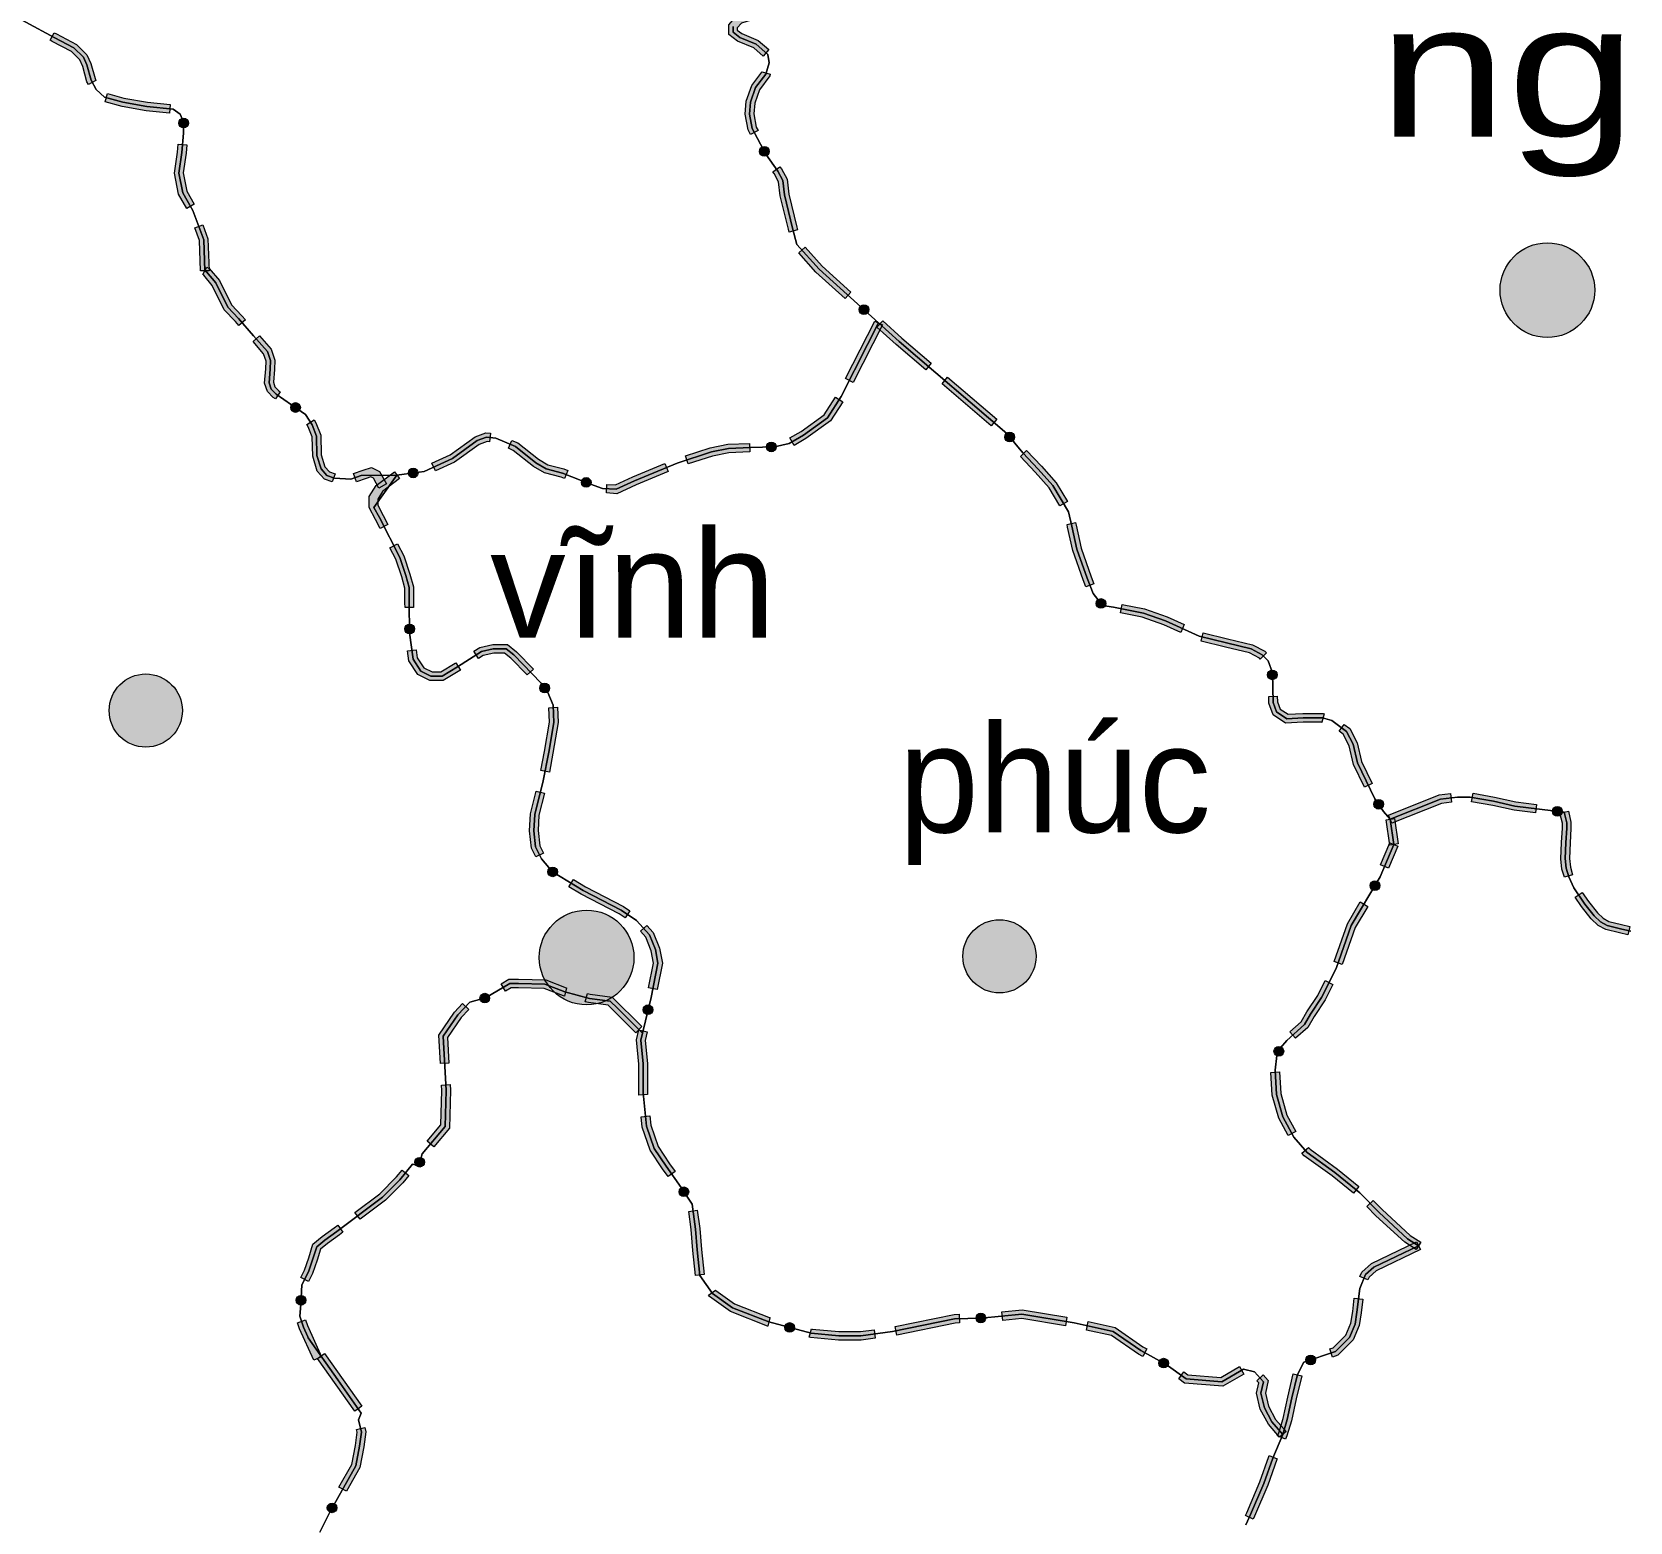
# Model space of a CAD drawing. Header units: metres. Extents: x -835890 to 1024355, y 79891 to 2211954.
# Drawn here: x -294160 to -219920, y 1893612 to 1962861 of the extents above; entities that cross this region are included whole.
import ezdxf
from ezdxf.enums import TextEntityAlignment as Align

# ---------------------------------------------------------------- set-up
doc = ezdxf.new("R2010")
doc.units = ezdxf.units.M
doc.header["$LTSCALE"] = 2200
for name, color, linetype, lineweight in [('10', 7, 'Continuous', 13), ('11', 7, 'Continuous', 13), ('12', 7, 'Continuous', 13), ('13', 7, 'Continuous', 13), ('14', 7, 'Continuous', 13), ('16', 7, 'Continuous', 13), ('37', 7, 'Continuous', 13), ('8', 7, 'Continuous', 13)]:
    doc.layers.add(name, color=color, linetype=linetype, lineweight=lineweight)
doc.layers.add('3', color=7, linetype='Continuous')

msp = doc.modelspace()

# ---------------------------------------------------------------- hatches: boundary and pattern name
at = {"layer": '37'}
for points in [[(-260802, 1963390), (-261201, 1963265), (-261392, 1963047), (-261392, 1962945), (-261175, 1962782), (-260417, 1962463), (-259926, 1962042), (-260186, 1961738), (-260630, 1962119), (-261376, 1962433), (-261792, 1962745), (-261792, 1963197), (-261428, 1963613), (-260921, 1963771)], [(-293123, 1962825), (-293027, 1962774), (-292090, 1962285), (-291606, 1961801), (-291426, 1961397), (-291230, 1960691), (-291186, 1960611), (-291537, 1960419), (-291603, 1960540), (-291804, 1961261), (-291941, 1961571), (-292329, 1961958), (-293214, 1962420), (-293312, 1962473)], [(-259863, 1960896), (-259888, 1960814), (-260365, 1960177), (-260583, 1959559), (-260619, 1959056), (-260510, 1958439), (-260429, 1958286), (-260782, 1958098), (-260893, 1958307), (-261022, 1959035), (-260979, 1959641), (-260722, 1960368), (-260250, 1960998), (-260245, 1961014)], [(-290648, 1959994), (-289887, 1959787), (-288794, 1959592), (-287732, 1959489), (-287770, 1959091), (-288848, 1959195), (-289975, 1959397), (-290753, 1959608)], [(-287117, 1958401, 1), (-287117, 1958851, 1)], [(-286964, 1957611), (-286998, 1957229), (-287138, 1956307), (-286967, 1955460), (-286621, 1954854), (-286969, 1954656), (-287346, 1955317), (-287544, 1956297), (-287395, 1957276), (-287363, 1957645)], [(-260029, 1957111, 1), (-260241, 1957508, 1)], [(-259412, 1956596), (-259345, 1956500), (-259084, 1956021), (-259002, 1955321), (-258629, 1953792), (-258596, 1953666), (-258983, 1953564), (-259017, 1953693), (-259396, 1955251), (-259472, 1955897), (-259686, 1956289), (-259740, 1956367)], [(-286226, 1953903), (-285983, 1953246), (-285928, 1951767), (-286328, 1951752), (-286380, 1953167), (-286601, 1953764)], [(-258240, 1952860), (-257455, 1951984), (-256118, 1950774), (-256387, 1950478), (-257739, 1951702), (-258538, 1952593)], [(-286030, 1951934), (-285922, 1951873), (-285445, 1951305), (-284897, 1950183), (-284414, 1949676), (-284247, 1949485), (-284548, 1949221), (-284710, 1949406), (-285229, 1949952), (-285782, 1951085), (-286181, 1951560), (-286226, 1951585)], [(-255344, 1949804, 1), (-255678, 1950106, 1)], [(-254649, 1949245), (-256015, 1946574), (-256371, 1946756), (-255005, 1949427)], [(-254635, 1949433), (-253747, 1948629), (-252381, 1947462), (-252641, 1947158), (-254012, 1948329), (-254904, 1949136)], [(-283589, 1948733), (-283047, 1948116), (-282870, 1947615), (-282898, 1947172), (-282945, 1946585), (-282872, 1946367), (-282693, 1946188), (-282625, 1946141), (-282853, 1945812), (-282951, 1945880), (-283222, 1946151), (-283350, 1946535), (-283297, 1947201), (-283274, 1947559), (-283398, 1947910), (-283889, 1948469)], [(-251621, 1946812), (-249340, 1944864), (-249600, 1944560), (-251881, 1946508)], [(-256493, 1945675), (-257059, 1944790), (-258214, 1943962), (-258754, 1943648), (-258955, 1943993), (-258431, 1944298), (-257355, 1945070), (-256830, 1945890)], [(-281731, 1945280, 1), (-282101, 1945537, 1)], [(-281048, 1944828), (-280965, 1944696), (-280745, 1944119), (-280720, 1943210), (-280553, 1942653), (-280342, 1942423), (-280071, 1942326), (-280206, 1941949), (-280570, 1942079), (-280910, 1942450), (-281118, 1943146), (-281143, 1944040), (-281324, 1944516), (-281386, 1944614)], [(-272900, 1943813), (-273019, 1943823), (-273387, 1943690), (-274530, 1942861), (-275415, 1942459), (-275581, 1942823), (-274733, 1943208), (-273576, 1944046), (-273072, 1944230), (-272864, 1944211)], [(-269416, 1942105), (-269579, 1942170), (-270348, 1942372), (-270859, 1942671), (-271801, 1943417), (-272024, 1943514), (-271864, 1943881), (-271594, 1943763), (-270633, 1943002), (-270193, 1942745), (-269455, 1942551), (-269269, 1942477)], [(-260806, 1943341), (-261782, 1943304), (-262548, 1943151), (-263677, 1942784), (-263800, 1943164), (-262650, 1943538), (-261830, 1943702), (-260821, 1943741)], [(-260039, 1943569, 1), (-259589, 1943585, 1)], [(-248594, 1943862, 1), (-248880, 1944209, 1)], [(-247953, 1943403), (-247266, 1942678), (-246579, 1941909), (-246059, 1941038), (-246403, 1940833), (-246903, 1941672), (-247560, 1942407), (-248243, 1943128)], [(-279219, 1942334), (-278768, 1942491), (-278388, 1942617), (-278008, 1942427), (-277693, 1941860), (-278042, 1941665), (-278298, 1942125), (-278418, 1942185), (-278639, 1942112), (-279089, 1941956)], [(-277084, 1942105), (-277872, 1941508), (-278099, 1941152), (-278099, 1940863), (-277844, 1940390), (-277627, 1939964), (-277983, 1939782), (-278198, 1940204), (-278499, 1940763), (-278499, 1941268), (-278171, 1941784), (-277325, 1942424)], [(-276673, 1942338, 1), (-276227, 1942400, 1)], [(-268621, 1942007, 1), (-268203, 1941842, 1)], [(-264597, 1942439), (-266087, 1941813), (-266982, 1941404), (-267474, 1941435), (-267449, 1941834), (-267057, 1941809), (-266247, 1942180), (-264752, 1942808)], [(-245685, 1940058), (-245656, 1939935), (-245421, 1938877), (-244952, 1937546), (-244824, 1937219), (-245197, 1937074), (-245327, 1937407), (-245806, 1938767), (-246046, 1939846), (-246074, 1939966)], [(-277172, 1939073), (-276885, 1938510), (-276601, 1937659), (-276434, 1937072), (-276434, 1936332), (-276431, 1936120), (-276830, 1936114), (-276834, 1936329), (-276834, 1937016), (-276983, 1937541), (-277255, 1938355), (-277528, 1938892)], [(-244359, 1936124, 1), (-244637, 1936477, 1)], [(-243516, 1936256), (-242476, 1936047), (-241426, 1935684), (-240630, 1935321), (-240796, 1934957), (-241575, 1935312), (-242581, 1935661), (-243594, 1935863)], [(-276613, 1934892, 1), (-276619, 1935342, 1)], [(-239746, 1934944), (-238625, 1934663), (-237454, 1934380), (-236891, 1934077), (-236814, 1934000), (-237097, 1933717), (-237132, 1933753), (-237598, 1934003), (-238720, 1934275), (-239843, 1934555)], [(-276310, 1934150), (-276263, 1933782), (-275960, 1933311), (-275575, 1933118), (-275164, 1933118), (-274500, 1933524), (-274468, 1933545), (-274251, 1933208), (-274287, 1933185), (-275051, 1932718), (-275670, 1932718), (-276237, 1933002), (-276648, 1933641), (-276707, 1934098)], [(-273627, 1934086), (-273361, 1934257), (-272750, 1934388), (-272065, 1934388), (-271643, 1934059), (-270864, 1933255), (-271151, 1932977), (-271911, 1933761), (-272202, 1933988), (-272707, 1933988), (-273206, 1933881), (-273410, 1933749)], [(-236528, 1932759, 1), (-236541, 1933209, 1)], [(-270210, 1932190, 1), (-270474, 1932554, 1)], [(-236306, 1931990), (-236299, 1931736), (-236174, 1931393), (-235809, 1931150), (-235119, 1931186), (-234177, 1931186), (-234134, 1931174), (-234239, 1930788), (-234230, 1930786), (-235108, 1930786), (-235920, 1930743), (-236505, 1931133), (-236697, 1931661), (-236706, 1931979)], [(-269748, 1931477), (-269713, 1930764), (-269955, 1929352), (-270125, 1928467), (-270518, 1928542), (-270348, 1929423), (-270114, 1930788), (-270148, 1931457)], [(-233197, 1930682), (-232940, 1930485), (-232591, 1929830), (-232392, 1928955), (-231896, 1927938), (-232256, 1927763), (-232772, 1928822), (-232969, 1929689), (-233252, 1930220), (-233440, 1930364)], [(-270348, 1927480), (-270607, 1926461), (-270645, 1925743), (-270571, 1925041), (-270401, 1924701), (-270759, 1924522), (-270961, 1924927), (-271046, 1925732), (-271004, 1926521), (-270736, 1927579)], [(-231134, 1926462), (-228783, 1927401), (-228267, 1927465), (-228217, 1927068), (-228682, 1927010), (-230985, 1926091)], [(-227210, 1927483), (-226217, 1927303), (-225232, 1927086), (-224269, 1926966), (-224318, 1926569), (-225300, 1926691), (-226296, 1926910), (-227282, 1927090)], [(-231477, 1926785, 1), (-231727, 1927159, 1)], [(-223078, 1926615, 1), (-223524, 1926671, 1)], [(-222787, 1926650), (-222664, 1926133), (-222664, 1925849), (-222708, 1925172), (-222735, 1924448), (-222694, 1924040), (-222589, 1923696), (-222972, 1923579), (-223088, 1923961), (-223136, 1924436), (-223107, 1925192), (-223064, 1925862), (-223064, 1926086), (-223176, 1926557)], [(-230862, 1926305), (-230692, 1925131), (-231087, 1925073), (-231257, 1926248)], [(-231507, 1924157), (-231074, 1925180), (-230705, 1925024), (-231139, 1924001)], [(-269774, 1923712, 1), (-270158, 1923946, 1)], [(-269009, 1923478), (-268448, 1923135), (-266680, 1922220), (-266380, 1922021), (-266602, 1921688), (-266883, 1921875), (-268644, 1922786), (-269217, 1923137)], [(-231656, 1923381, 1), (-231886, 1922994, 1)], [(-222148, 1922875), (-221853, 1922452), (-221436, 1921917), (-221168, 1921669), (-220904, 1921527), (-220316, 1921379), (-219937, 1921288), (-220030, 1920899), (-220412, 1920991), (-221049, 1921152), (-221403, 1921341), (-221731, 1921645), (-222175, 1922214), (-222476, 1922646)], [(-233670, 1919659), (-233052, 1921417), (-232453, 1922429), (-232109, 1922225), (-232688, 1921247), (-233292, 1919526)], [(-265593, 1921336), (-265301, 1921005), (-265003, 1920280), (-264873, 1919587), (-265123, 1918356), (-265515, 1918436), (-265281, 1919590), (-265389, 1920166), (-265645, 1920790), (-265893, 1921071)], [(-269424, 1918053), (-269470, 1918065), (-270372, 1918409), (-271562, 1918435), (-271904, 1918435), (-272156, 1918286), (-272359, 1918631), (-272013, 1918835), (-271558, 1918835), (-270295, 1918808), (-269346, 1918446), (-269320, 1918439)], [(-235723, 1916393), (-235201, 1916859), (-234928, 1917319), (-234431, 1918084), (-234079, 1918777), (-233723, 1918597), (-234084, 1917884), (-234588, 1917108), (-234888, 1916602), (-235457, 1916094)], [(-273868, 1917430), (-274223, 1917062), (-274852, 1916133), (-274787, 1914938), (-275187, 1914916), (-275259, 1916246), (-274535, 1917315), (-274156, 1917708)], [(-273340, 1917900, 1), (-272906, 1918019, 1)], [(-266107, 1916353), (-267386, 1917626), (-268302, 1917751), (-268458, 1917793), (-268354, 1918179), (-268222, 1918144), (-267199, 1918004), (-265824, 1916636)], [(-265590, 1917201, 1), (-265485, 1917639, 1)], [(-265577, 1916401), (-265673, 1915999), (-265571, 1914916), (-265571, 1913568), (-265562, 1913486), (-265960, 1913445), (-265971, 1913548), (-265971, 1914897), (-266077, 1916028), (-265965, 1916494)], [(-236135, 1915693, 1), (-236336, 1915290, 1)], [(-274733, 1913939), (-274718, 1913678), (-274765, 1911924), (-275498, 1911051), (-275804, 1911308), (-275161, 1912074), (-275119, 1913672), (-275132, 1913917)], [(-235804, 1911574), (-236242, 1912375), (-236540, 1913456), (-236607, 1914507), (-236207, 1914532), (-236143, 1913523), (-235869, 1912527), (-235453, 1911765)], [(-265460, 1912491), (-265415, 1912054), (-265075, 1911069), (-264535, 1910259), (-264281, 1909896), (-264609, 1909667), (-264865, 1910033), (-265436, 1910890), (-265809, 1911967), (-265858, 1912450)], [(-232770, 1908894), (-233753, 1909696), (-235055, 1910637), (-235160, 1910759), (-234857, 1911020), (-234783, 1910934), (-233509, 1910013), (-232517, 1909204)], [(-276206, 1910119, 1), (-276085, 1910553, 1)], [(-276656, 1909712), (-276924, 1909383), (-277739, 1908567), (-278915, 1907683), (-279155, 1908003), (-278002, 1908869), (-277222, 1909651), (-276966, 1909965)], [(-263751, 1908772, 1), (-264001, 1909146, 1)], [(-263250, 1908106), (-263132, 1907251), (-263058, 1906273), (-262938, 1905117), (-263336, 1905076), (-263456, 1906238), (-263530, 1907209), (-263647, 1908052)], [(-229854, 1906283), (-230380, 1906616), (-231722, 1907849), (-232141, 1908282), (-231854, 1908560), (-231442, 1908136), (-230136, 1906934), (-229640, 1906622)], [(-279714, 1907082), (-279877, 1906960), (-280435, 1906558), (-280758, 1906291), (-280918, 1905776), (-281122, 1905165), (-281308, 1904798), (-281665, 1904979), (-281492, 1905319), (-281299, 1905899), (-281105, 1906524), (-280679, 1906875), (-280114, 1907282), (-279954, 1907402)], [(-229660, 1906272), (-231713, 1905290), (-232047, 1904996), (-232094, 1904876), (-232466, 1905025), (-232383, 1905232), (-231937, 1905627), (-229833, 1906633)], [(-262407, 1904393), (-262396, 1904378), (-261521, 1903751), (-259866, 1903104), (-259876, 1903107), (-259980, 1902720), (-259991, 1902723), (-261713, 1903397), (-262683, 1904092), (-262732, 1904161)], [(-281674, 1903697, 1), (-281647, 1904146, 1)], [(-232334, 1903968), (-232409, 1903342), (-232500, 1902746), (-232787, 1902076), (-233501, 1901362), (-233743, 1901279), (-233872, 1901658), (-233718, 1901710), (-233125, 1902305), (-232888, 1902857), (-232805, 1903396), (-232731, 1904015)], [(-281448, 1903003), (-281356, 1902740), (-280708, 1901298), (-281072, 1901134), (-281728, 1902592), (-281825, 1902872)], [(-258745, 1902596, 1), (-259180, 1902713, 1)], [(-254061, 1902693), (-251324, 1903260), (-251083, 1903267), (-251073, 1902867), (-251278, 1902861), (-253980, 1902302)], [(-249854, 1903098, 1), (-250304, 1903086, 1)], [(-249101, 1903382), (-248162, 1903468), (-246082, 1903127), (-246146, 1902732), (-248177, 1903065), (-249065, 1902984)], [(-245091, 1902927), (-243846, 1902649), (-242548, 1901755), (-242367, 1901655), (-242561, 1901305), (-242759, 1901414), (-244009, 1902275), (-245178, 1902537)], [(-257945, 1902589), (-257921, 1902583), (-256672, 1902462), (-255668, 1902465), (-255036, 1902550), (-254983, 1902154), (-255640, 1902065), (-256690, 1902062), (-257992, 1902188), (-258048, 1902203)], [(-280563, 1901446), (-278838, 1898991), (-279165, 1898761), (-280890, 1901216)], [(-234968, 1901075, 1), (-234542, 1901220, 1)], [(-241391, 1900888, 1), (-241785, 1901105, 1)], [(-240650, 1900591), (-240469, 1900461), (-238925, 1900337), (-238066, 1900834), (-237866, 1900487), (-238833, 1899928), (-240611, 1900071), (-240883, 1900265)], [(-236967, 1900448), (-236736, 1900190), (-236861, 1899601), (-236719, 1898996), (-236389, 1898383), (-235900, 1897819), (-236202, 1897557), (-236720, 1898155), (-237096, 1898853), (-237271, 1899597), (-237170, 1900075), (-237265, 1900181)], [(-235175, 1900402), (-235432, 1899333), (-235651, 1898324), (-235862, 1897620), (-235926, 1897468), (-236295, 1897622), (-236240, 1897755), (-236039, 1898424), (-235822, 1899423), (-235564, 1900495)], [(-278696, 1898000), (-278651, 1897805), (-278740, 1897112), (-278924, 1896148), (-279550, 1895043), (-279898, 1895240), (-279304, 1896287), (-279135, 1897175), (-279057, 1897785), (-279086, 1897910)], [(-236309, 1896545), (-236323, 1896512), (-236748, 1895334), (-237362, 1893887), (-237423, 1893753), (-237787, 1893919), (-237728, 1894048), (-237121, 1895480), (-236696, 1896657), (-236679, 1896698)], [(-280328, 1894076, 1), (-280106, 1894468, 1)]]:
    msp.add_hatch(color=256, dxfattribs=at).paths.add_polyline_path(points)
at = {"layer": '8'}
for points in [[(-221561, 1950862, 1), (-225959, 1950862, 1)], [(-287173, 1931324, 1), (-290573, 1931324, 1)], [(-266195, 1919848, 1), (-270593, 1919848, 1)], [(-247514, 1919903, 1), (-250914, 1919903, 1)]]:
    msp.add_hatch(color=256, dxfattribs=at).paths.add_polyline_path(points)

# ---------------------------------------------------------------- linework, layer by layer
at = {"layer": '10'}
for points in [[(-280793, 1893144), (-280328, 1894076), (-279114, 1896218), (-278938, 1897144), (-278854, 1897795), (-278986, 1898368), (-278862, 1898678), (-279943, 1900216), (-281324, 1902181), (-281340, 1902216), (-281542, 1902666), (-281718, 1903173), (-281673, 1903725), (-281617, 1904629), (-281307, 1905242), (-281109, 1905838), (-280931, 1906408), (-280557, 1906716), (-279996, 1907121), (-277870, 1908718), (-277073, 1909517), (-276475, 1910249), (-276193, 1910167), (-276039, 1910718), (-274963, 1911999), (-274919, 1913675), (-275056, 1916190), (-274379, 1917188), (-273818, 1917770), (-273088, 1917969), (-271958, 1918635), (-271560, 1918635), (-270333, 1918608), (-269408, 1918256), (-268262, 1917947), (-267292, 1917815), (-266965, 1917490), (-265799, 1916329)], [(-265799, 1916329), (-265875, 1916013), (-265771, 1914907), (-265771, 1913558), (-265612, 1912011), (-265255, 1910979), (-264700, 1910146), (-264006, 1909154), (-263490, 1908380), (-263331, 1907230), (-263257, 1906256), (-263134, 1905068), (-262539, 1904235), (-261617, 1903574), (-259929, 1902914), (-257956, 1902385), (-256681, 1902262), (-255654, 1902265), (-254187, 1902463), (-251301, 1903061), (-250068, 1903092), (-248170, 1903267), (-245751, 1902870), (-243928, 1902462), (-242653, 1901584), (-241470, 1900931), (-240540, 1900266), (-238879, 1900133), (-237880, 1900710), (-237364, 1900591), (-236953, 1900133), (-237066, 1899599), (-236908, 1898925), (-236554, 1898269), (-236051, 1897688), (-236509, 1896584), (-236935, 1895407), (-237545, 1893967), (-237763, 1893488)]]:
    msp.add_lwpolyline(points, dxfattribs=at)
at = {"layer": '11'}
for points in [[(-257597, 1951843), (-254827, 1949336), (-255338, 1948336), (-256573, 1945921), (-257207, 1944930), (-258323, 1944130), (-258991, 1943741), (-259665, 1943582), (-260775, 1943543), (-261806, 1943503), (-262599, 1943344), (-264185, 1942829), (-266167, 1941996), (-267019, 1941607), (-267654, 1941646), (-268209, 1941845), (-269517, 1942360), (-270270, 1942559), (-270746, 1942836), (-271698, 1943590), (-272610, 1943987), (-273046, 1944027), (-273482, 1943868), (-274631, 1943035), (-275940, 1942440), (-276867, 1942311), (-277204, 1942264), (-278867, 1942244), (-279354, 1942076), (-280106, 1942126), (-280456, 1942251), (-280731, 1942552), (-280919, 1943178), (-280944, 1944080), (-281145, 1944606), (-281445, 1945082), (-282096, 1945533), (-282822, 1946034), (-283047, 1946259), (-283147, 1946560), (-283097, 1947186), (-283072, 1947587), (-283223, 1948013), (-283861, 1948740), (-284562, 1949541), (-285063, 1950067), (-285613, 1951195), (-286052, 1951717), (-286128, 1951760), (-286181, 1953206), (-286681, 1954556), (-287157, 1955388), (-287341, 1956302), (-287196, 1957252), (-287117, 1958164), (-287117, 1958680), (-287275, 1959037), (-287593, 1959275), (-288821, 1959394), (-289931, 1959592), (-290783, 1959823), (-291179, 1960180), (-291417, 1960616), (-291615, 1961329), (-291773, 1961686), (-292209, 1962122), (-293121, 1962597), (-295776, 1964024)], [(-261592, 1963122), (-261592, 1962845), (-261275, 1962608), (-260524, 1962291), (-259970, 1961816), (-259911, 1961420), (-260069, 1960906), (-260544, 1960273), (-260781, 1959600), (-260821, 1959046), (-260702, 1958373), (-260069, 1957186), (-259515, 1956394), (-259278, 1955959), (-259199, 1955286), (-258823, 1953743), (-258626, 1952991), (-257597, 1951843)]]:
    msp.add_lwpolyline(points, dxfattribs=at)
at = {"layer": '12'}
for points in [[(-260069, 1960906), (-259911, 1961420), (-259970, 1961816), (-260524, 1962291), (-261275, 1962608), (-261592, 1962845), (-261592, 1963122)], [(-219876, 1921068), (-220364, 1921185), (-220977, 1921339), (-221286, 1921505), (-221583, 1921781), (-222014, 1922333), (-222538, 1923084), (-222770, 1923603), (-222891, 1924001), (-222935, 1924442), (-222908, 1925182), (-222864, 1925856), (-222864, 1926110), (-222982, 1926603), (-225266, 1926889), (-226256, 1927107), (-227346, 1927305), (-227940, 1927305), (-228732, 1927206), (-231059, 1926277), (-231376, 1926633), (-231771, 1927226), (-232582, 1928889), (-232780, 1929759), (-233096, 1930353), (-233769, 1930867), (-234204, 1930986), (-235113, 1930986), (-235865, 1930947), (-236339, 1931263), (-236498, 1931698), (-236537, 1933084), (-236735, 1933638), (-237012, 1933915), (-237526, 1934192), (-238673, 1934469), (-239938, 1934785), (-241501, 1935498), (-242529, 1935854), (-243913, 1936131), (-244427, 1936210), (-244862, 1936764), (-245139, 1937477), (-245614, 1938822), (-245851, 1939891), (-246009, 1940564), (-246741, 1941790), (-247413, 1942542), (-248125, 1943294), (-248877, 1944205), (-253880, 1948479), (-254827, 1949336), (-257597, 1951843), (-258626, 1952991), (-258823, 1953743), (-259199, 1955286), (-259278, 1955959), (-259515, 1956394), (-260069, 1957186), (-260702, 1958373), (-260821, 1959046), (-260781, 1959600), (-260544, 1960273), (-260069, 1960906)]]:
    msp.add_lwpolyline(points, dxfattribs=at)
at = {"layer": '13'}
for points in [[(-295776, 1964024), (-293121, 1962597), (-292209, 1962122), (-291773, 1961686), (-291615, 1961329), (-291417, 1960616), (-291179, 1960180), (-290783, 1959823), (-289931, 1959592), (-288821, 1959394), (-287593, 1959275), (-287275, 1959037), (-287117, 1958680), (-287117, 1958164), (-287196, 1957252), (-287341, 1956302), (-287157, 1955388), (-286681, 1954556), (-286181, 1953206), (-286128, 1951760), (-286052, 1951717), (-285613, 1951195), (-285063, 1950067), (-284562, 1949541), (-283861, 1948740), (-283223, 1948013), (-283072, 1947587), (-283097, 1947186), (-283147, 1946560), (-283047, 1946259), (-282822, 1946034), (-282096, 1945533), (-281445, 1945082), (-281145, 1944606), (-280944, 1944080), (-280919, 1943178), (-280731, 1942552), (-280456, 1942251), (-280106, 1942126), (-279354, 1942076), (-278867, 1942244), (-277204, 1942264), (-278271, 1940762), (-278021, 1940297), (-277070, 1938433), (-276792, 1937600), (-276634, 1937044), (-276634, 1936330), (-276614, 1934942), (-276455, 1933712), (-276098, 1933156), (-275623, 1932918), (-275107, 1932918), (-274394, 1933355), (-273283, 1934069), (-272728, 1934188), (-272134, 1934188), (-271777, 1933910), (-270508, 1932601), (-270191, 1932164), (-269953, 1931569), (-269914, 1930776), (-270151, 1929387), (-270407, 1928063), (-270806, 1926491), (-270845, 1925737), (-270766, 1924984), (-270488, 1924428), (-269973, 1923833), (-268546, 1922960), (-266782, 1922048), (-266068, 1921572), (-265473, 1920897), (-265196, 1920223), (-265077, 1919588), (-265399, 1917997), (-265799, 1916329), (-266965, 1917490), (-267292, 1917815), (-268262, 1917947), (-269408, 1918256), (-270333, 1918608), (-271560, 1918635), (-271958, 1918635)], [(-271958, 1918635), (-273088, 1917969), (-273818, 1917770), (-274379, 1917188), (-275056, 1916190), (-274919, 1913675), (-274963, 1911999), (-276039, 1910718), (-276193, 1910167), (-276475, 1910249), (-277073, 1909517), (-277870, 1908718), (-279996, 1907121), (-280557, 1906716), (-280931, 1906408), (-281109, 1905838), (-281307, 1905242), (-281617, 1904629), (-281673, 1903725), (-281718, 1903173), (-281542, 1902666), (-281340, 1902216), (-281324, 1902181), (-279943, 1900216), (-278862, 1898678), (-278986, 1898368), (-278854, 1897795), (-278938, 1897144), (-279114, 1896218), (-280328, 1894076), (-280793, 1893144)]]:
    msp.add_lwpolyline(points, dxfattribs=at)
at = {"layer": '14'}
msp.add_lwpolyline([(-237763, 1893488), (-237545, 1893967), (-236935, 1895407), (-236509, 1896584), (-236051, 1897688), (-235845, 1898374), (-235627, 1899378), (-235365, 1900469), (-235082, 1901036), (-233610, 1901536), (-232956, 1902191), (-232694, 1902801), (-232607, 1903369), (-232476, 1904460), (-232215, 1905114), (-231825, 1905458), (-229747, 1906452), (-230258, 1906775), (-231582, 1907993), (-232468, 1908906), (-232644, 1909049), (-233631, 1909855), (-234919, 1910786), (-235536, 1911502), (-236055, 1912451), (-236342, 1913489), (-236413, 1914618), (-236333, 1915298), (-236154, 1915656), (-235868, 1915996), (-235044, 1916730), (-234758, 1917214), (-234257, 1917984), (-233568, 1919344), (-232870, 1921332), (-231525, 1923602), (-230889, 1925102), (-231059, 1926277), (-228732, 1927206), (-227940, 1927305), (-227346, 1927305), (-226256, 1927107), (-225266, 1926889), (-222982, 1926603), (-222864, 1926110), (-222864, 1925856), (-222908, 1925182), (-222935, 1924442), (-222891, 1924001), (-222770, 1923603), (-222538, 1923084), (-222014, 1922333), (-221583, 1921781), (-221286, 1921505), (-220977, 1921339), (-220364, 1921185), (-219876, 1921068)], dxfattribs=at)
at = {"layer": '16'}
for points in [[(-277204, 1942264), (-276867, 1942311), (-275940, 1942440), (-274631, 1943035), (-273482, 1943868), (-273046, 1944027), (-272610, 1943987), (-271698, 1943590), (-270746, 1942836), (-270270, 1942559), (-269517, 1942360), (-268209, 1941845), (-267654, 1941646), (-267019, 1941607), (-266167, 1941996), (-264185, 1942829), (-262599, 1943344), (-261806, 1943503), (-260775, 1943543), (-259665, 1943582), (-258991, 1943741), (-258323, 1944130), (-257207, 1944930), (-256573, 1945921), (-255338, 1948336), (-254827, 1949336), (-253880, 1948479), (-248877, 1944205), (-248125, 1943294), (-247413, 1942542), (-246741, 1941790), (-246009, 1940564), (-245851, 1939891), (-245614, 1938822), (-245139, 1937477), (-244862, 1936764), (-244427, 1936210), (-243913, 1936131), (-242529, 1935854), (-241501, 1935498), (-239938, 1934785), (-238673, 1934469), (-237526, 1934192), (-237012, 1933915), (-236735, 1933638), (-236537, 1933084), (-236498, 1931698), (-236339, 1931263), (-235865, 1930947), (-235113, 1930986), (-234204, 1930986), (-233769, 1930867), (-233096, 1930353), (-232780, 1929759), (-232582, 1928889), (-231771, 1927226), (-231376, 1926633), (-231059, 1926277), (-230889, 1925102), (-231525, 1923602), (-232870, 1921332), (-233568, 1919344), (-234257, 1917984), (-234758, 1917214), (-235044, 1916730), (-235868, 1915996), (-236154, 1915656), (-236333, 1915298), (-236413, 1914618), (-236342, 1913489), (-236055, 1912451), (-235536, 1911502), (-234919, 1910786), (-233631, 1909855), (-232644, 1909049), (-232468, 1908906), (-231582, 1907993), (-230258, 1906775), (-229747, 1906452), (-231825, 1905458), (-232215, 1905114), (-232476, 1904460), (-232607, 1903369), (-232694, 1902801), (-232956, 1902191), (-233610, 1901536), (-235082, 1901036), (-235365, 1900469), (-235627, 1899378), (-235845, 1898374), (-236051, 1897688), (-236554, 1898269), (-236908, 1898925), (-237066, 1899599), (-236953, 1900133), (-237364, 1900591), (-237880, 1900710), (-238879, 1900133), (-240540, 1900266), (-241470, 1900931), (-242653, 1901584)], [(-242653, 1901584), (-243928, 1902462), (-245751, 1902870), (-248170, 1903267), (-250068, 1903092), (-251301, 1903061), (-254187, 1902463), (-255654, 1902265), (-256681, 1902262), (-257956, 1902385), (-259929, 1902914), (-261617, 1903574), (-262539, 1904235), (-263134, 1905068), (-263257, 1906256), (-263331, 1907230), (-263490, 1908380), (-264006, 1909154), (-264700, 1910146), (-265255, 1910979), (-265612, 1912011), (-265771, 1913558), (-265771, 1914907), (-265875, 1916013), (-265799, 1916329), (-265399, 1917997), (-265077, 1919588), (-265196, 1920223), (-265473, 1920897), (-266068, 1921572), (-266782, 1922048), (-268546, 1922960), (-269973, 1923833), (-270488, 1924428), (-270766, 1924984), (-270845, 1925737), (-270806, 1926491), (-270407, 1928063), (-270151, 1929387), (-269914, 1930776), (-269953, 1931569), (-270191, 1932164), (-270508, 1932601), (-271777, 1933910), (-272134, 1934188), (-272728, 1934188), (-273283, 1934069), (-274394, 1933355), (-275107, 1932918), (-275623, 1932918), (-276098, 1933156), (-276455, 1933712), (-276614, 1934942), (-276634, 1936330), (-276634, 1937044), (-276792, 1937600), (-277070, 1938433), (-278021, 1940297), (-278271, 1940762), (-277204, 1942264)]]:
    msp.add_lwpolyline(points, dxfattribs=at)
at = {"layer": '37'}
for points in [[(-260802, 1963390), (-261201, 1963265), (-261392, 1963047), (-261392, 1962945), (-261175, 1962782), (-260417, 1962463), (-259926, 1962042), (-260186, 1961738), (-260630, 1962119), (-261376, 1962433), (-261792, 1962745), (-261792, 1963197), (-261428, 1963613), (-260921, 1963771)], [(-293123, 1962825), (-293027, 1962774), (-292090, 1962285), (-291606, 1961801), (-291426, 1961397), (-291230, 1960691), (-291186, 1960611), (-291537, 1960419), (-291603, 1960540), (-291804, 1961261), (-291941, 1961571), (-292329, 1961958), (-293214, 1962420), (-293312, 1962473)], [(-259863, 1960896), (-259888, 1960814), (-260365, 1960177), (-260583, 1959559), (-260619, 1959056), (-260510, 1958439), (-260429, 1958286), (-260782, 1958098), (-260893, 1958307), (-261022, 1959035), (-260979, 1959641), (-260722, 1960368), (-260250, 1960998), (-260245, 1961014)], [(-290648, 1959994), (-289887, 1959787), (-288794, 1959592), (-287732, 1959489), (-287770, 1959091), (-288848, 1959195), (-289975, 1959397), (-290753, 1959608)], [(-286964, 1957611), (-286998, 1957229), (-287138, 1956307), (-286967, 1955460), (-286621, 1954854), (-286969, 1954656), (-287346, 1955317), (-287544, 1956297), (-287395, 1957276), (-287363, 1957645)], [(-259412, 1956596), (-259345, 1956500), (-259084, 1956021), (-259002, 1955321), (-258629, 1953792), (-258596, 1953666), (-258983, 1953564), (-259017, 1953693), (-259396, 1955251), (-259472, 1955897), (-259686, 1956289), (-259740, 1956367)], [(-286226, 1953903), (-285983, 1953246), (-285928, 1951767), (-286328, 1951752), (-286380, 1953167), (-286601, 1953764)], [(-258240, 1952860), (-257455, 1951984), (-256118, 1950774), (-256387, 1950478), (-257739, 1951702), (-258538, 1952593)], [(-286030, 1951934), (-285922, 1951873), (-285445, 1951305), (-284897, 1950183), (-284414, 1949676), (-284247, 1949485), (-284548, 1949221), (-284710, 1949406), (-285229, 1949952), (-285782, 1951085), (-286181, 1951560), (-286226, 1951585)], [(-254649, 1949245), (-256015, 1946574), (-256371, 1946756), (-255005, 1949427)], [(-254635, 1949433), (-253747, 1948629), (-252381, 1947462), (-252641, 1947158), (-254012, 1948329), (-254904, 1949136)], [(-283589, 1948733), (-283047, 1948116), (-282870, 1947615), (-282898, 1947172), (-282945, 1946585), (-282872, 1946367), (-282693, 1946188), (-282625, 1946141), (-282853, 1945812), (-282951, 1945880), (-283222, 1946151), (-283350, 1946535), (-283297, 1947201), (-283274, 1947559), (-283398, 1947910), (-283889, 1948469)], [(-251621, 1946812), (-249340, 1944864), (-249600, 1944560), (-251881, 1946508)], [(-256493, 1945675), (-257059, 1944790), (-258214, 1943962), (-258754, 1943648), (-258955, 1943993), (-258431, 1944298), (-257355, 1945070), (-256830, 1945890)], [(-281048, 1944828), (-280965, 1944696), (-280745, 1944119), (-280720, 1943210), (-280553, 1942653), (-280342, 1942423), (-280071, 1942326), (-280206, 1941949), (-280570, 1942079), (-280910, 1942450), (-281118, 1943146), (-281143, 1944040), (-281324, 1944516), (-281386, 1944614)], [(-272900, 1943813), (-273019, 1943823), (-273387, 1943690), (-274530, 1942861), (-275415, 1942459), (-275581, 1942823), (-274733, 1943208), (-273576, 1944046), (-273072, 1944230), (-272864, 1944211)], [(-269416, 1942105), (-269579, 1942170), (-270348, 1942372), (-270859, 1942671), (-271801, 1943417), (-272024, 1943514), (-271864, 1943881), (-271594, 1943763), (-270633, 1943002), (-270193, 1942745), (-269455, 1942551), (-269269, 1942477)], [(-260806, 1943341), (-261782, 1943304), (-262548, 1943151), (-263677, 1942784), (-263800, 1943164), (-262650, 1943538), (-261830, 1943702), (-260821, 1943741)], [(-247953, 1943403), (-247266, 1942678), (-246579, 1941909), (-246059, 1941038), (-246403, 1940833), (-246903, 1941672), (-247560, 1942407), (-248243, 1943128)], [(-279219, 1942334), (-278768, 1942491), (-278388, 1942617), (-278008, 1942427), (-277693, 1941860), (-278042, 1941665), (-278298, 1942125), (-278418, 1942185), (-278639, 1942112), (-279089, 1941956)], [(-277084, 1942105), (-277872, 1941508), (-278099, 1941152), (-278099, 1940863), (-277844, 1940390), (-277627, 1939964), (-277983, 1939782), (-278198, 1940204), (-278499, 1940763), (-278499, 1941268), (-278171, 1941784), (-277325, 1942424)], [(-264597, 1942439), (-266087, 1941813), (-266982, 1941404), (-267474, 1941435), (-267449, 1941834), (-267057, 1941809), (-266247, 1942180), (-264752, 1942808)], [(-245685, 1940058), (-245656, 1939935), (-245421, 1938877), (-244952, 1937546), (-244824, 1937219), (-245197, 1937074), (-245327, 1937407), (-245806, 1938767), (-246046, 1939846), (-246074, 1939966)], [(-277172, 1939073), (-276885, 1938510), (-276601, 1937659), (-276434, 1937072), (-276434, 1936332), (-276431, 1936120), (-276830, 1936114), (-276834, 1936329), (-276834, 1937016), (-276983, 1937541), (-277255, 1938355), (-277528, 1938892)], [(-243516, 1936256), (-242476, 1936047), (-241426, 1935684), (-240630, 1935321), (-240796, 1934957), (-241575, 1935312), (-242581, 1935661), (-243594, 1935863)], [(-239746, 1934944), (-238625, 1934663), (-237454, 1934380), (-236891, 1934077), (-236814, 1934000), (-237097, 1933717), (-237132, 1933753), (-237598, 1934003), (-238720, 1934275), (-239843, 1934555)], [(-276310, 1934150), (-276263, 1933782), (-275960, 1933311), (-275575, 1933118), (-275164, 1933118), (-274500, 1933524), (-274468, 1933545), (-274251, 1933208), (-274287, 1933185), (-275051, 1932718), (-275670, 1932718), (-276237, 1933002), (-276648, 1933641), (-276707, 1934098)], [(-273627, 1934086), (-273361, 1934257), (-272750, 1934388), (-272065, 1934388), (-271643, 1934059), (-270864, 1933255), (-271151, 1932977), (-271911, 1933761), (-272202, 1933988), (-272707, 1933988), (-273206, 1933881), (-273410, 1933749)], [(-236306, 1931990), (-236299, 1931736), (-236174, 1931393), (-235809, 1931150), (-235119, 1931186), (-234177, 1931186), (-234134, 1931174), (-234239, 1930788), (-234230, 1930786), (-235108, 1930786), (-235920, 1930743), (-236505, 1931133), (-236697, 1931661), (-236706, 1931979)], [(-269748, 1931477), (-269713, 1930764), (-269955, 1929352), (-270125, 1928467), (-270518, 1928542), (-270348, 1929423), (-270114, 1930788), (-270148, 1931457)], [(-233197, 1930682), (-232940, 1930485), (-232591, 1929830), (-232392, 1928955), (-231896, 1927938), (-232256, 1927763), (-232772, 1928822), (-232969, 1929689), (-233252, 1930220), (-233440, 1930364)], [(-270348, 1927480), (-270607, 1926461), (-270645, 1925743), (-270571, 1925041), (-270401, 1924701), (-270759, 1924522), (-270961, 1924927), (-271046, 1925732), (-271004, 1926521), (-270736, 1927579)], [(-231134, 1926462), (-228783, 1927401), (-228267, 1927465), (-228217, 1927068), (-228682, 1927010), (-230985, 1926091)], [(-227210, 1927483), (-226217, 1927303), (-225232, 1927086), (-224269, 1926966), (-224318, 1926569), (-225300, 1926691), (-226296, 1926910), (-227282, 1927090)], [(-222787, 1926650), (-222664, 1926133), (-222664, 1925849), (-222708, 1925172), (-222735, 1924448), (-222694, 1924040), (-222589, 1923696), (-222972, 1923579), (-223088, 1923961), (-223136, 1924436), (-223107, 1925192), (-223064, 1925862), (-223064, 1926086), (-223176, 1926557)], [(-230862, 1926305), (-230692, 1925131), (-231087, 1925073), (-231257, 1926248)], [(-231507, 1924157), (-231074, 1925180), (-230705, 1925024), (-231139, 1924001)], [(-269009, 1923478), (-268448, 1923135), (-266680, 1922220), (-266380, 1922021), (-266602, 1921688), (-266883, 1921875), (-268644, 1922786), (-269217, 1923137)], [(-222148, 1922875), (-221853, 1922452), (-221436, 1921917), (-221168, 1921669), (-220904, 1921527), (-220316, 1921379), (-219937, 1921288), (-220030, 1920899), (-220412, 1920991), (-221049, 1921152), (-221403, 1921341), (-221731, 1921645), (-222175, 1922214), (-222476, 1922646)], [(-233670, 1919659), (-233052, 1921417), (-232453, 1922429), (-232109, 1922225), (-232688, 1921247), (-233292, 1919526)], [(-265593, 1921336), (-265301, 1921005), (-265003, 1920280), (-264873, 1919587), (-265123, 1918356), (-265515, 1918436), (-265281, 1919590), (-265389, 1920166), (-265645, 1920790), (-265893, 1921071)], [(-269424, 1918053), (-269470, 1918065), (-270372, 1918409), (-271562, 1918435), (-271904, 1918435), (-272156, 1918286), (-272359, 1918631), (-272013, 1918835), (-271558, 1918835), (-270295, 1918808), (-269346, 1918446), (-269320, 1918439)], [(-235723, 1916393), (-235201, 1916859), (-234928, 1917319), (-234431, 1918084), (-234079, 1918777), (-233723, 1918597), (-234084, 1917884), (-234588, 1917108), (-234888, 1916602), (-235457, 1916094)], [(-273868, 1917430), (-274223, 1917062), (-274852, 1916133), (-274787, 1914938), (-275187, 1914916), (-275259, 1916246), (-274535, 1917315), (-274156, 1917708)], [(-266107, 1916353), (-267386, 1917626), (-268302, 1917751), (-268458, 1917793), (-268354, 1918179), (-268222, 1918144), (-267199, 1918004), (-265824, 1916636)], [(-265577, 1916401), (-265673, 1915999), (-265571, 1914916), (-265571, 1913568), (-265562, 1913486), (-265960, 1913445), (-265971, 1913548), (-265971, 1914897), (-266077, 1916028), (-265965, 1916494)], [(-274733, 1913939), (-274718, 1913678), (-274765, 1911924), (-275498, 1911051), (-275804, 1911308), (-275161, 1912074), (-275119, 1913672), (-275132, 1913917)], [(-235804, 1911574), (-236242, 1912375), (-236540, 1913456), (-236607, 1914507), (-236207, 1914532), (-236143, 1913523), (-235869, 1912527), (-235453, 1911765)], [(-265460, 1912491), (-265415, 1912054), (-265075, 1911069), (-264535, 1910259), (-264281, 1909896), (-264609, 1909667), (-264865, 1910033), (-265436, 1910890), (-265809, 1911967), (-265858, 1912450)], [(-232770, 1908894), (-233753, 1909696), (-235055, 1910637), (-235160, 1910759), (-234857, 1911020), (-234783, 1910934), (-233509, 1910013), (-232517, 1909204)], [(-276656, 1909712), (-276924, 1909383), (-277739, 1908567), (-278915, 1907683), (-279155, 1908003), (-278002, 1908869), (-277222, 1909651), (-276966, 1909965)], [(-263250, 1908106), (-263132, 1907251), (-263058, 1906273), (-262938, 1905117), (-263336, 1905076), (-263456, 1906238), (-263530, 1907209), (-263647, 1908052)], [(-229854, 1906283), (-230380, 1906616), (-231722, 1907849), (-232141, 1908282), (-231854, 1908560), (-231442, 1908136), (-230136, 1906934), (-229640, 1906622)], [(-279714, 1907082), (-279877, 1906960), (-280435, 1906558), (-280758, 1906291), (-280918, 1905776), (-281122, 1905165), (-281308, 1904798), (-281665, 1904979), (-281492, 1905319), (-281299, 1905899), (-281105, 1906524), (-280679, 1906875), (-280114, 1907282), (-279954, 1907402)], [(-229660, 1906272), (-231713, 1905290), (-232047, 1904996), (-232094, 1904876), (-232466, 1905025), (-232383, 1905232), (-231937, 1905627), (-229833, 1906633)], [(-262407, 1904393), (-262396, 1904378), (-261521, 1903751), (-259866, 1903104), (-259876, 1903107), (-259980, 1902720), (-259991, 1902723), (-261713, 1903397), (-262683, 1904092), (-262732, 1904161)], [(-232334, 1903968), (-232409, 1903342), (-232500, 1902746), (-232787, 1902076), (-233501, 1901362), (-233743, 1901279), (-233872, 1901658), (-233718, 1901710), (-233125, 1902305), (-232888, 1902857), (-232805, 1903396), (-232731, 1904015)], [(-281448, 1903003), (-281356, 1902740), (-280708, 1901298), (-281072, 1901134), (-281728, 1902592), (-281825, 1902872)], [(-254061, 1902693), (-251324, 1903260), (-251083, 1903267), (-251073, 1902867), (-251278, 1902861), (-253980, 1902302)], [(-249101, 1903382), (-248162, 1903468), (-246082, 1903127), (-246146, 1902732), (-248177, 1903065), (-249065, 1902984)], [(-245091, 1902927), (-243846, 1902649), (-242548, 1901755), (-242367, 1901655), (-242561, 1901305), (-242759, 1901414), (-244009, 1902275), (-245178, 1902537)], [(-257945, 1902589), (-257921, 1902583), (-256672, 1902462), (-255668, 1902465), (-255036, 1902550), (-254983, 1902154), (-255640, 1902065), (-256690, 1902062), (-257992, 1902188), (-258048, 1902203)], [(-280563, 1901446), (-278838, 1898991), (-279165, 1898761), (-280890, 1901216)], [(-240650, 1900591), (-240469, 1900461), (-238925, 1900337), (-238066, 1900834), (-237866, 1900487), (-238833, 1899928), (-240611, 1900071), (-240883, 1900265)], [(-236967, 1900448), (-236736, 1900190), (-236861, 1899601), (-236719, 1898996), (-236389, 1898383), (-235900, 1897819), (-236202, 1897557), (-236720, 1898155), (-237096, 1898853), (-237271, 1899597), (-237170, 1900075), (-237265, 1900181)], [(-235175, 1900402), (-235432, 1899333), (-235651, 1898324), (-235862, 1897620), (-235926, 1897468), (-236295, 1897622), (-236240, 1897755), (-236039, 1898424), (-235822, 1899423), (-235564, 1900495)], [(-278696, 1898000), (-278651, 1897805), (-278740, 1897112), (-278924, 1896148), (-279550, 1895043), (-279898, 1895240), (-279304, 1896287), (-279135, 1897175), (-279057, 1897785), (-279086, 1897910)], [(-236309, 1896545), (-236323, 1896512), (-236748, 1895334), (-237362, 1893887), (-237423, 1893753), (-237787, 1893919), (-237728, 1894048), (-237121, 1895480), (-236696, 1896657), (-236679, 1896698)]]:
    msp.add_lwpolyline(points, close=True, dxfattribs=at)
for centre in [(-287117, 1958626), (-260135, 1957309), (-255511, 1949955), (-281916, 1945408), (-259814, 1943577), (-248737, 1944035), (-276450, 1942369), (-268412, 1941925), (-244498, 1936301), (-276616, 1935117), (-236534, 1932984), (-270342, 1932372), (-231602, 1926972), (-223301, 1926643), (-269966, 1923829), (-231771, 1923187), (-273123, 1917960), (-265538, 1917420), (-236236, 1915492), (-276146, 1910336), (-263876, 1908959), (-281661, 1903921), (-258962, 1902655), (-250079, 1903092), (-234755, 1901147), (-241588, 1900997), (-280217, 1894272)]:
    msp.add_circle(centre, 225, dxfattribs=at)
at = {"layer": '8'}
for centre, radius in [((-223760, 1950862), 2199), ((-288873, 1931324), 1700), ((-268394, 1919848), 2199), ((-249214, 1919903), 1700)]:
    msp.add_circle(centre, radius, dxfattribs=at)

# ---------------------------------------------------------------- texts
at = {"layer": '3'}
for s, height, width, p in [('nguyên', 6200, 1.3, (-213940, 1957989)), ('vĩnh', 5000, 1.05, (-266240, 1934717))]:
    msp.add_text(s, height=height, dxfattribs=dict(at, width=width)).set_placement(p, align=Align.CENTER)
msp.add_text('phúc ', height=5000, dxfattribs=at).set_placement((-245715, 1925662), align=Align.CENTER)

doc.saveas('drawing.dxf')
